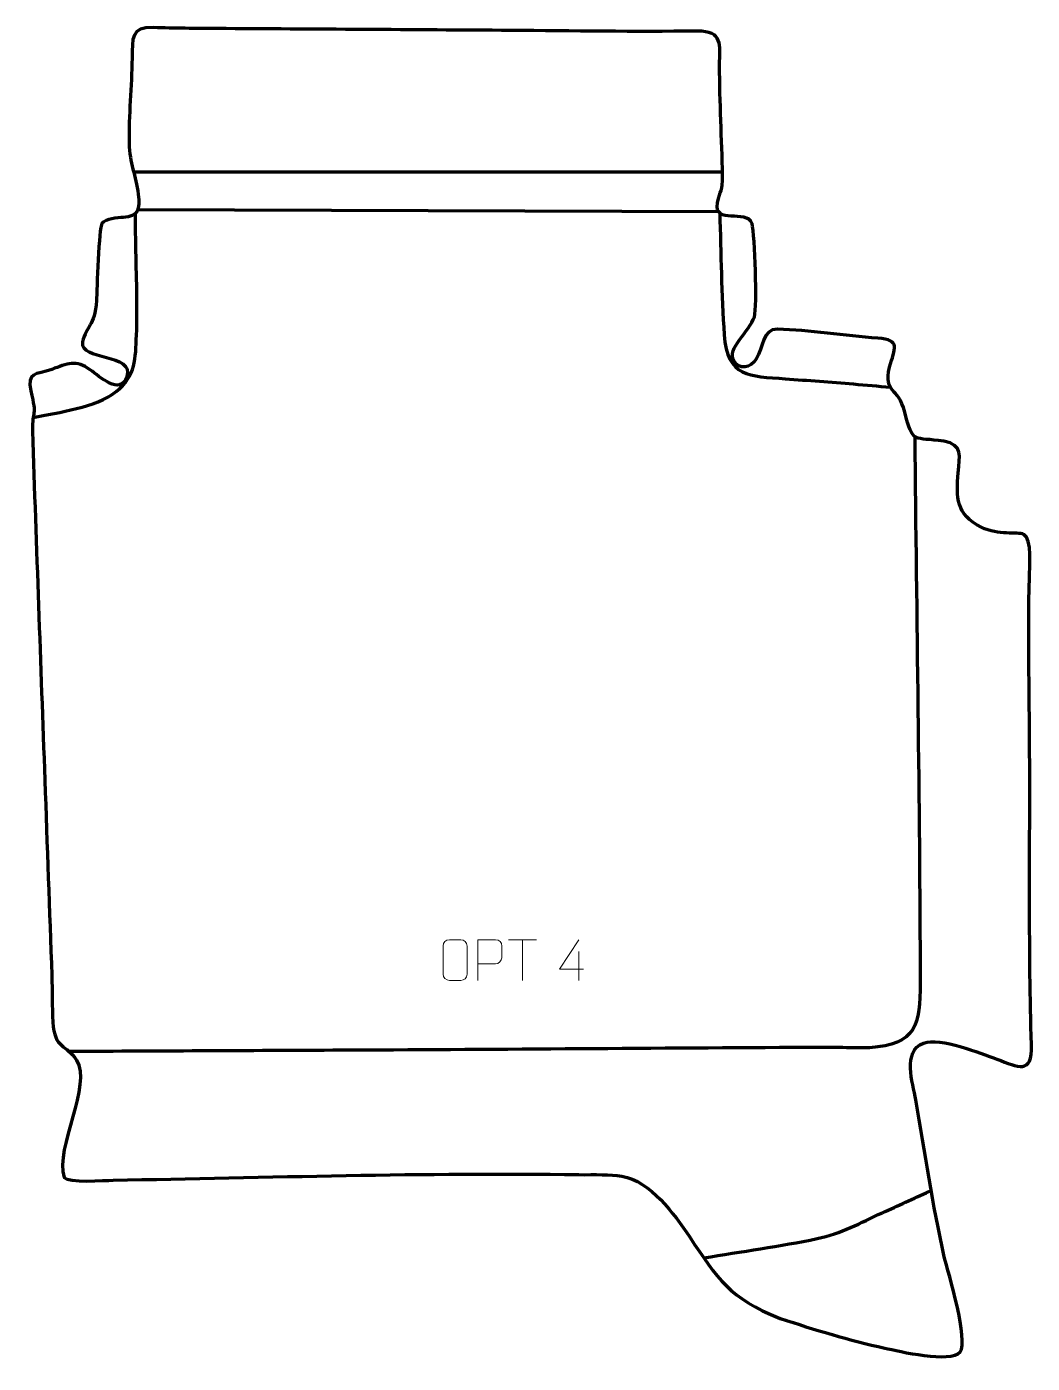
# Model space of a CAD drawing. Header units: millimetres. Extents: x -611 to 6, y 166 to 985.
import ezdxf

# ---------------------------------------------------------------- set-up
doc = ezdxf.new("R2010")
doc.units = ezdxf.units.MM
doc.header["$MEASUREMENT"] = 0
doc.layers.add('layer 2', color=7, linetype='Continuous')
doc.layers.add('layer 3', color=7, linetype='Continuous')

msp = doc.modelspace()

# ---------------------------------------------------------------- linework, layer by layer
at = {"layer": 'layer 2', "color": 140, "lineweight": 158}
for points in [[(-545.4136, 896.2235), (-545.4136, 896.2235), (-184.3236, 896.1712), (-184.3236, 896.1712)], [(-542.7717, 873.0697), (-542.7717, 873.0697), (-186.8248, 871.7696), (-186.8248, 871.7696)]]:
    msp.add_open_spline(points, degree=3, dxfattribs=at)
for points, knots in [([(-606.9611, 745.4913), (-591.1677, 748.8122), (-568.819, 751.4081), (-556.0027, 761.3786), (-556.0027, 761.3786), (-543.916, 771.2687), (-544.2704, 781.4517), (-543.6243, 795.997), (-543.6243, 795.997), (-542.8479, 813.4733), (-543.7941, 833.0458), (-544.038, 850.7515), (-544.038, 850.7515), (-544.1293, 857.3802), (-544.2254, 864.0088), (-544.325, 870.6373)], [0, 0, 0, 0, 0.2, 0.2, 0.2, 0.2, 0.4, 0.4, 0.4, 0.4, 0.6, 0.6, 0.6, 0.6, 1, 1, 1, 1]), ([(-186.0496, 870.8499), (-185.1216, 846.2444), (-185.0669, 820.7067), (-183.2797, 796.2573), (-183.2797, 796.2573), (-181.3655, 770.0724), (-167.9703, 770.8535), (-145.8205, 769.2493), (-145.8205, 769.2493), (-131.7901, 768.197), (-117.9882, 767.2921), (-103.9404, 766.0726), (-103.9404, 766.0726), (-96.4072, 765.4186), (-88.8741, 764.7647), (-81.3411, 764.1107)], [0, 0, 0, 0, 0.2, 0.2, 0.2, 0.2, 0.4, 0.4, 0.4, 0.4, 0.6, 0.6, 0.6, 0.6, 1, 1, 1, 1]), ([(-66.4643, 733.9661), (-65.3533, 622.2883), (-63.4197, 510.6214), (-63.0899, 398.9365), (-63.0899, 398.9365), (-63.0175, 373.1077), (-65.5836, 360.9602), (-94.0891, 359.0521), (-94.0891, 359.0521), (-106.5411, 358.9359), (-119.2521, 359.2412), (-131.8039, 359.1779), (-131.8039, 359.1779), (-225.324, 358.7065), (-318.8423, 357.9462), (-412.3627, 357.4985), (-412.3627, 357.4985), (-469.8707, 357.2269), (-527.3786, 356.9635), (-584.8865, 356.6645)], [0, 0, 0, 0, 0.16666667, 0.16666667, 0.16666667, 0.16666667, 0.33333333, 0.33333333, 0.33333333, 0.33333333, 0.5, 0.5, 0.5, 0.5, 0.66666667, 0.66666667, 0.66666667, 0.66666667, 1, 1, 1, 1]), ([(-195.7335, 230.1501), (-172.9433, 234.0334), (-148.8332, 237.328), (-126.3339, 241.9727), (-126.3339, 241.9727), (-111.4939, 245.0363), (-99.8248, 251.616), (-86.2914, 257.8794), (-86.2914, 257.8794), (-76.7766, 262.2455), (-67.26, 266.608), (-57.7447, 270.9733), (-57.7447, 270.9733), (-57.7447, 270.9733), (-56.3854, 271.5969), (-56.3854, 271.5969)], [0, 0, 0, 0, 0.2, 0.2, 0.2, 0.2, 0.4, 0.4, 0.4, 0.4, 0.6, 0.6, 0.6, 0.6, 1, 1, 1, 1])]:
    msp.add_open_spline(points, degree=3, knots=knots, dxfattribs=at)
at = {"layer": 'layer 3', "color": 242, "lineweight": 158}
msp.add_open_spline([(-494.364, 983.9895), (-434.333, 983.6131), (-374.302, 983.2367), (-314.2711, 982.8603), (-314.2711, 982.8603), (-276.1825, 982.6213), (-237.9496, 981.8928), (-199.8889, 982.4751), (-199.8889, 982.4751), (-183.6928, 982.2042), (-186.0105, 974.5317), (-186.0897, 961.3967), (-186.0897, 961.3967), (-186.141, 938.7853), (-184.6526, 916.4081), (-184.2819, 893.8636), (-184.2819, 893.8636), (-184.275, 883.6229), (-185.7098, 885.4088), (-187.3293, 877.0635), (-187.3293, 877.0635), (-190.0174, 863.2113), (-169.5253, 873.4552), (-166.1396, 864.479), (-166.1396, 864.479), (-164.6158, 856.8573), (-162.7479, 813.5003), (-164.7687, 807.3085), (-164.7687, 807.3085), (-167.8181, 797.9655), (-182.014, 787.7521), (-177.3, 780.1568), (-177.3, 780.1568), (-173.8972, 774.6742), (-167.0153, 775.7455), (-163.6101, 781.3092), (-163.6101, 781.3092), (-159.3764, 788.2265), (-159.8775, 799.9852), (-150.514, 799.683), (-150.514, 799.683), (-131.426, 799.0667), (-108.7782, 795.5876), (-89.0987, 794.1337), (-89.0987, 794.1337), (-74.655, 793.0666), (-78.7092, 787.9853), (-81.9253, 776.2751), (-81.9253, 776.2751), (-85.3752, 759.5979), (-76.6333, 764.8917), (-72.6122, 748.7969), (-72.6122, 748.7969), (-67.6248, 728.8958), (-66.9127, 733.6463), (-48.6417, 730.9687), (-48.6417, 730.9687), (-36.3337, 728.5792), (-39.0404, 722.0581), (-39.8031, 711.6191), (-39.8031, 711.6191), (-40.9488, 696.4682), (-41.1646, 686.0266), (-25.71, 678.2465), (-25.71, 678.2465), (-14.7959, 672.752), (-3.8194, 675.7532), (0.4903, 673.7703), (0.4903, 673.7703), (5.6214, 671.4096), (3.9751, 652.4679), (3.83, 647.4865), (3.83, 647.4865), (2.9045, 609.6217), (3.9554, 570.9112), (4.0478, 532.9256), (4.0478, 532.9256), (4.1777, 475.5102), (3.3921, 418.3334), (5.0634, 360.9107), (5.0634, 360.9107), (5.6151, 341.9532), (-2.9839, 347.2551), (-16.0996, 351.997), (-16.0996, 351.997), (-26.7071, 355.8321), (-50.3185, 365.4932), (-61.0795, 361.922), (-61.0795, 361.922), (-74.1338, 356.7321), (-67.605, 337.5906), (-65.8092, 327.0724), (-65.8092, 327.0724), (-60.2436, 294.4382), (-55.4925, 263.2325), (-48.3215, 230.7815), (-48.3215, 230.7815), (-45.8769, 221.2714), (-33.1377, 178.9193), (-38.6211, 172.4841), (-38.6211, 172.4841), (-44.5328, 165.5465), (-76.0703, 172.9052), (-84.8071, 174.832), (-84.8071, 174.832), (-106.3999, 179.5942), (-127.9858, 186.1644), (-148.9836, 193.0895), (-148.9836, 193.0895), (-180.5035, 205.6304), (-186.8428, 216.9472), (-204.5935, 243.2272), (-204.5935, 243.2272), (-214.1291, 257.3449), (-228.3892, 277.2117), (-246.086, 280.322), (-246.086, 280.322), (-253.1823, 281.5691), (-262.4119, 281.0783), (-272.3635, 281.2277), (-272.3635, 281.2277), (-365.8195, 282.6305), (-464.2498, 279.4708), (-557.9125, 277.8153), (-557.9125, 277.8153), (-563.1899, 277.7221), (-585.4975, 276.0166), (-588.0286, 279.4464), (-588.0286, 279.4464), (-593.7477, 298.2084), (-570.7176, 336.2782), (-580.3879, 351.4326), (-580.3879, 351.4326), (-586.7797, 361.449), (-593.921, 358.0076), (-594.9125, 374.7818), (-594.9125, 374.7818), (-595.4713, 384.2335), (-595.2716, 393.7874), (-595.5741, 403.2665), (-595.5741, 403.2665), (-596.999, 443.2008), (-598.424, 483.1351), (-599.8491, 523.0694), (-599.8491, 523.0694), (-602.3964, 594.4486), (-605.0286, 665.8273), (-607.4902, 737.209), (-607.4902, 737.209), (-607.5912, 750.858), (-604.3982, 745.1471), (-608.4856, 761.7508), (-608.4856, 761.7508), (-610.9263, 773.4323), (-605.4589, 771.5537), (-595.6121, 775.0198), (-595.6121, 775.0198), (-586.0198, 778.3964), (-580.7491, 781.247), (-571.9618, 774.7178), (-571.9618, 774.7178), (-566.5863, 770.7238), (-553.5755, 758.5925), (-549.5302, 770.4992), (-549.5302, 770.4992), (-544.6263, 784.9329), (-578.6458, 780.5187), (-576.7898, 791.7931), (-576.7898, 791.7931), (-574.4001, 802.1767), (-569.2342, 800.7365), (-568.181, 817.2203), (-568.181, 817.2203), (-567.87, 823.5116), (-566.7596, 862.0606), (-564.7856, 864.5177), (-564.7856, 864.5177), (-562.4703, 867.3997), (-555.2628, 867.9407), (-551.8476, 868.189), (-551.8476, 868.189), (-542.3668, 868.8782), (-541.4552, 873.043), (-542.5244, 882.4417), (-542.5244, 882.4417), (-544.0415, 894.0805), (-547.8622, 901.2257), (-548.1244, 913.7003), (-548.1244, 913.7003), (-548.4782, 930.5241), (-546.5881, 948.597), (-546.3317, 965.795), (-546.3317, 965.795), (-546.1495, 978.0066), (-547.1651, 985.1124), (-533.2666, 984.593), (-533.2666, 984.593), (-520.2241, 984.1055), (-507.414, 984.0712), (-494.364, 983.9895)], degree=3, knots=[0, 0, 0, 0, 0.01960784, 0.01960784, 0.01960784, 0.01960784, 0.03921569, 0.03921569, 0.03921569, 0.03921569, 0.05882353, 0.05882353, 0.05882353, 0.05882353, 0.07843137, 0.07843137, 0.07843137, 0.07843137, 0.09803922, 0.09803922, 0.09803922, 0.09803922, 0.11764706, 0.11764706, 0.11764706, 0.11764706, 0.1372549, 0.1372549, 0.1372549, 0.1372549, 0.15686275, 0.15686275, 0.15686275, 0.15686275, 0.17647059, 0.17647059, 0.17647059, 0.17647059, 0.19607843, 0.19607843, 0.19607843, 0.19607843, 0.21568627, 0.21568627, 0.21568627, 0.21568627, 0.23529412, 0.23529412, 0.23529412, 0.23529412, 0.25490196, 0.25490196, 0.25490196, 0.25490196, 0.2745098, 0.2745098, 0.2745098, 0.2745098, 0.29411765, 0.29411765, 0.29411765, 0.29411765, 0.31372549, 0.31372549, 0.31372549, 0.31372549, 0.33333333, 0.33333333, 0.33333333, 0.33333333, 0.35294118, 0.35294118, 0.35294118, 0.35294118, 0.37254902, 0.37254902, 0.37254902, 0.37254902, 0.39215686, 0.39215686, 0.39215686, 0.39215686, 0.41176471, 0.41176471, 0.41176471, 0.41176471, 0.43137255, 0.43137255, 0.43137255, 0.43137255, 0.45098039, 0.45098039, 0.45098039, 0.45098039, 0.47058824, 0.47058824, 0.47058824, 0.47058824, 0.49019608, 0.49019608, 0.49019608, 0.49019608, 0.50980392, 0.50980392, 0.50980392, 0.50980392, 0.52941176, 0.52941176, 0.52941176, 0.52941176, 0.54901961, 0.54901961, 0.54901961, 0.54901961, 0.56862745, 0.56862745, 0.56862745, 0.56862745, 0.58823529, 0.58823529, 0.58823529, 0.58823529, 0.60784314, 0.60784314, 0.60784314, 0.60784314, 0.62745098, 0.62745098, 0.62745098, 0.62745098, 0.64705882, 0.64705882, 0.64705882, 0.64705882, 0.66666667, 0.66666667, 0.66666667, 0.66666667, 0.68627451, 0.68627451, 0.68627451, 0.68627451, 0.70588235, 0.70588235, 0.70588235, 0.70588235, 0.7254902, 0.7254902, 0.7254902, 0.7254902, 0.74509804, 0.74509804, 0.74509804, 0.74509804, 0.76470588, 0.76470588, 0.76470588, 0.76470588, 0.78431373, 0.78431373, 0.78431373, 0.78431373, 0.80392157, 0.80392157, 0.80392157, 0.80392157, 0.82352941, 0.82352941, 0.82352941, 0.82352941, 0.84313725, 0.84313725, 0.84313725, 0.84313725, 0.8627451, 0.8627451, 0.8627451, 0.8627451, 0.88235294, 0.88235294, 0.88235294, 0.88235294, 0.90196078, 0.90196078, 0.90196078, 0.90196078, 0.92156863, 0.92156863, 0.92156863, 0.92156863, 0.94117647, 0.94117647, 0.94117647, 0.94117647, 0.96078431, 0.96078431, 0.96078431, 0.96078431, 1, 1, 1, 1], dxfattribs=at)
at = {"layer": 'layer 3', "color": 250, "lineweight": 9}
for points, knots in [([(-351.7839, 425.2783), (-349.4582, 425.2783), (-347.1321, 425.2783), (-344.806, 425.2783), (-344.806, 425.2783), (-342.8594, 425.3139), (-340.868, 423.8223), (-340.8413, 421.3847), (-340.8413, 421.3847), (-340.8417, 415.6378), (-340.8417, 409.8905), (-340.8413, 404.1428), (-340.8413, 404.1428), (-340.9811, 401.8194), (-342.6583, 400.3398), (-344.806, 400.329), (-344.806, 400.329), (-347.1379, 400.3294), (-349.4698, 400.3294), (-351.8013, 400.329), (-351.8013, 400.329), (-353.7263, 400.2236), (-355.6984, 402.1081), (-355.6872, 404.1254), (-355.6872, 404.1254), (-355.6869, 409.8955), (-355.6869, 415.6652), (-355.6872, 421.4345), (-355.6872, 421.4345), (-355.683, 423.5726), (-353.9363, 425.2918), (-351.7839, 425.2783)], [0, 0, 0, 0, 0.11111111, 0.11111111, 0.11111111, 0.11111111, 0.22222222, 0.22222222, 0.22222222, 0.22222222, 0.33333333, 0.33333333, 0.33333333, 0.33333333, 0.44444444, 0.44444444, 0.44444444, 0.44444444, 0.55555556, 0.55555556, 0.55555556, 0.55555556, 0.66666667, 0.66666667, 0.66666667, 0.66666667, 0.77777778, 0.77777778, 0.77777778, 0.77777778, 1, 1, 1, 1]), ([(-334.276, 400.3251), (-334.276, 400.3251), (-334.276, 425.2787), (-334.276, 425.2787), (-334.276, 425.2787), (-330.681, 425.2787), (-327.0857, 425.2787), (-323.4903, 425.2787), (-323.4903, 425.2787), (-321.1651, 425.2408), (-319.6077, 423.7507), (-319.6119, 421.3846), (-319.6119, 421.3846), (-319.6123, 419.3489), (-319.6123, 416.2896), (-319.6119, 414.2536), (-319.6119, 414.2536), (-319.6184, 412.3782), (-321.4306, 410.4363), (-323.4402, 410.4172), (-323.4402, 410.4172), (-323.4402, 410.4172), (-334.276, 410.4172), (-334.276, 410.4172)], [0, 0, 0, 0, 0.14285714, 0.14285714, 0.14285714, 0.14285714, 0.28571429, 0.28571429, 0.28571429, 0.28571429, 0.42857143, 0.42857143, 0.42857143, 0.42857143, 0.57142857, 0.57142857, 0.57142857, 0.57142857, 0.71428571, 0.71428571, 0.71428571, 0.71428571, 1, 1, 1, 1]), ([(-269.5331, 407.2185), (-269.5331, 407.2185), (-284.3548, 407.2185), (-284.3548, 407.2185), (-284.3548, 407.2185), (-284.3548, 407.2185), (-272.4772, 425.289), (-272.4772, 425.289)], [0, 0, 0, 0, 0.33333333, 0.33333333, 0.33333333, 0.33333333, 1, 1, 1, 1])]:
    msp.add_open_spline(points, degree=3, knots=knots, dxfattribs=at)
for points in [[(-315.4375, 425.2552), (-315.4375, 425.2552), (-298.4503, 425.2552), (-298.4503, 425.2552)], [(-306.9437, 400.3252), (-306.9437, 400.3252), (-306.9437, 425.2787), (-306.9437, 425.2787)], [(-272.4772, 417.9796), (-272.4772, 417.9796), (-272.4772, 400.3149), (-272.4772, 400.3149)]]:
    msp.add_open_spline(points, degree=3, dxfattribs=at)

doc.saveas('drawing.dxf')
